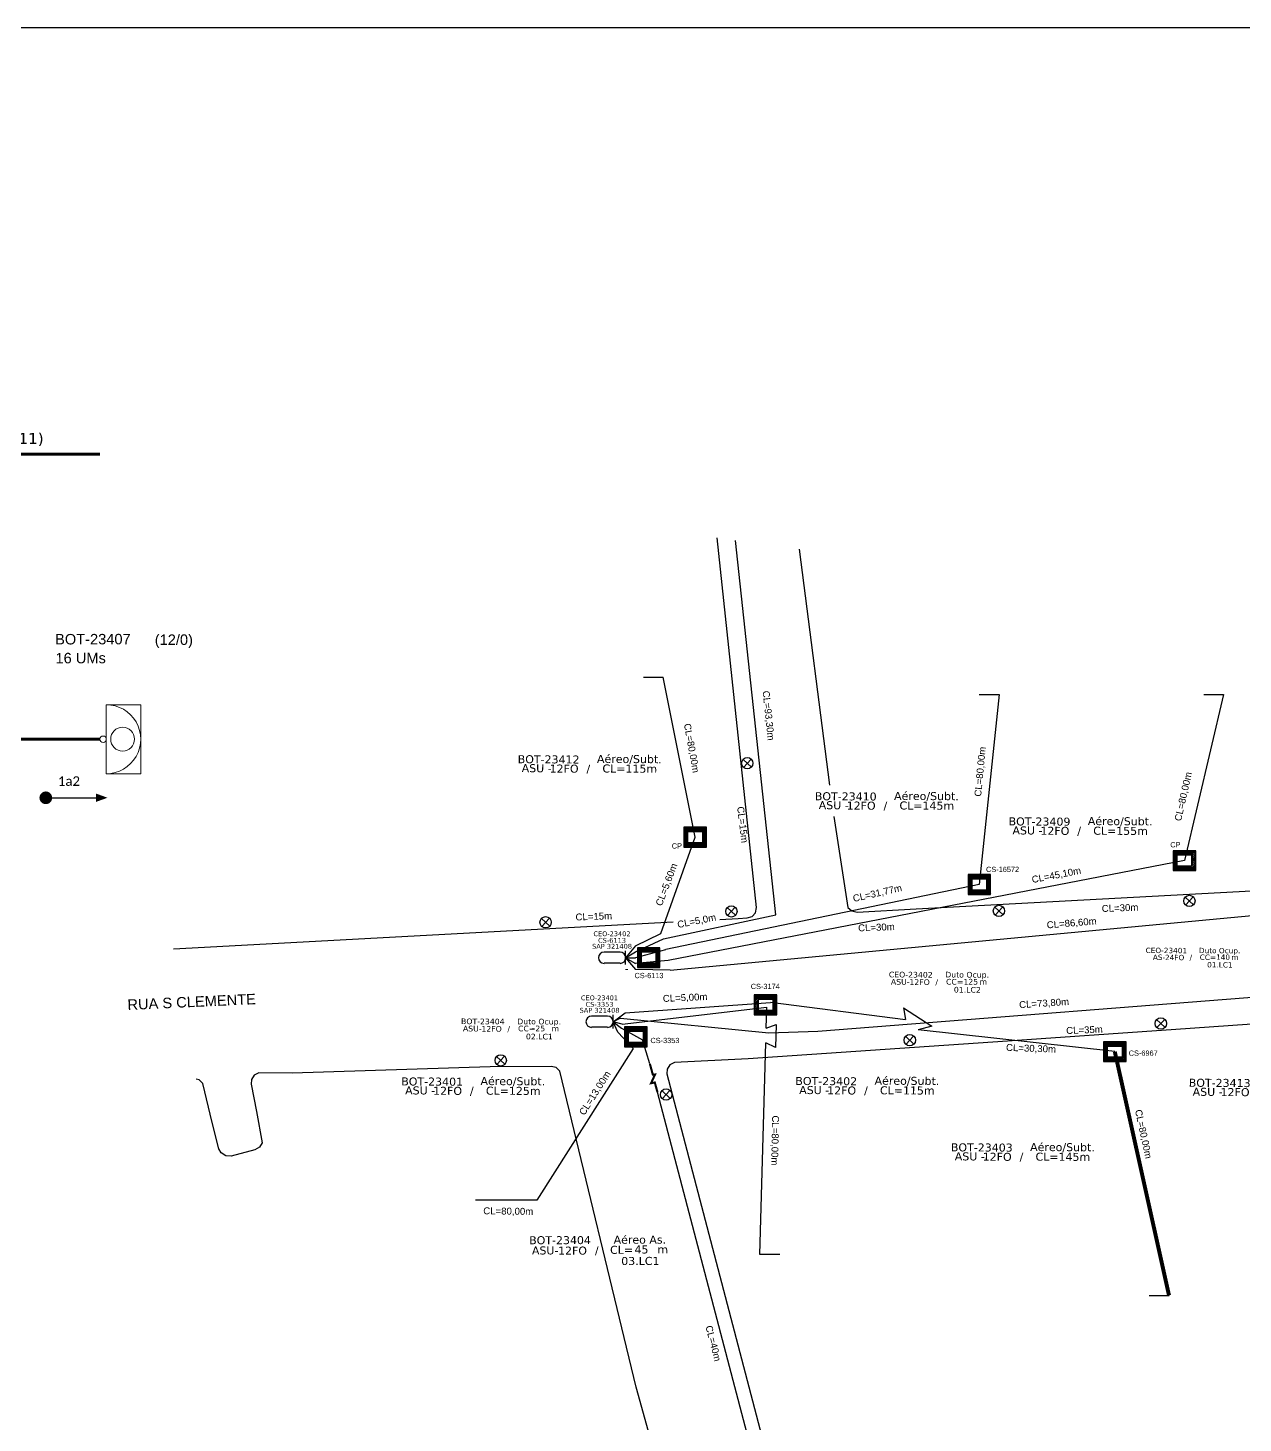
# Model space of a CAD drawing. Extents: x -89 to 749, y 705 to 1299.
# Drawn here: x 417.3 to 609.2, y 1078.8 to 1299 of the extents above; entities that cross this region are included whole.
import ezdxf
from ezdxf.enums import TextEntityAlignment as Align

# ---------------------------------------------------------------- set-up
doc = ezdxf.new("R2010")
doc.units = 0
for name, color, linetype in [('0 @ 1', 7, 'Continuous'), ('10.1-Caixas Subterrâneas', 5, 'Continuous'), ('20.4-CEOS', 1, 'Continuous'), ('20.5-CEO', 1, 'Continuous'), ('30.4-Selo', 7, 'Continuous'), ('CAP a instalar', 1, 'Continuous'), ('label_cabos', 7, 'Continuous'), ('Legenda', 1, 'Continuous'), ('locais', 7, 'Continuous'), ('QUADRA', 7, 'Continuous'), ('SEGMENTO', 10, 'Continuous'), ('SETA', 7, 'Continuous'), ('Subida Lateral', 5, 'Continuous')]:
    doc.layers.add(name, color=color, linetype=linetype)
for name, color, linetype, lineweight in [("20.0-LEGENDA DOS CDO'S", 1, 'Continuous', 0), ('20.1-CDO_INTERIOR', 1, 'Continuous', 0), ('40.1-ETIQUETAS', 1, 'Continuous', 20), ('Segmento Logradouro Texto', 7, 'Continuous', 0)]:
    doc.layers.add(name, color=color, linetype=linetype, lineweight=lineweight)
doc.layers.add('EXTRA', color=50, linetype='Continuous', plot=False)
doc.styles.add('ARIAL', font='arial.ttf')
doc.styles.add('DIGICADE', font='arial.ttf')
doc.styles.add('FTTH', font='arial.ttf')
doc.styles.add('siredit', font='verdana.ttf')
doc.styles.get("Standard").update_dxf_attribs({"font": 'arial.ttf'})
doc.linetypes.add('FENCELINE1', pattern='A,0.25,-0.1,[133,ltypeshp.shx,S=0.1,R=0,X=-0.1,Y=0],-0.1,1', length=1.45)

# ---------------------------------------------------------------- blocks, each defined once
blk = doc.blocks.new('CDOE-TEXTO PADRÃO')
at = {"layer": "20.0-LEGENDA DOS CDO'S", "color": 0, "style": 'ARIAL'}
for tag, p in [('CDO_N', (0.49, 7.39)), ('CORDOALHA', (0.5, 4.33)), ('SAP', (0.51, 1.67)), ('SPLITER_1', (0.59, -0.91)), ('SPLITER_2', (0.6, -3.55)), ('(XX-XX_F)S', (0.54, -8.29)), ('(XX-XX_L)S', (0.55, -10.83)), ('UMS', (0.55, -13.15))]:
    blk.add_attdef(tag, p, '', height=1.7, rotation=0.118, dxfattribs=at)
blk.add_attdef('FIBRAS_UTILIZADAS', text='', height=1.7, rotation=0.118, dxfattribs=at).set_placement((19.77, 7.43), align=Align.CENTER)
blk = doc.blocks.new('ETIQUETA_RS5F')
at = {"layer": '40.1-ETIQUETAS', "color": 0, "style": 'siredit'}
blk.add_text('/', height=1.5, dxfattribs=at).set_placement((1.58, -1.95), align=Align.MIDDLE_RIGHT)
for tag, p in [('ETIQUETA_R_PRIMARIA', (1.21, 4.1)), ('ETIQUETA_R_SECUNDARIA', (1.21, 2.1)), ('F_ATIVAS/F_MORTAS', (1.14, -4.24))]:
    blk.add_attdef(tag, text='', height=1.5, dxfattribs=at).set_placement(p, align=Align.MIDDLE_CENTER)
for tag, p in [('TIPO_CABO', (-6.58, -2.12)), ('CAP_CABO', (0.4, -2.09))]:
    blk.add_attdef(tag, text='', height=1.5, dxfattribs=at).set_placement(p, align=Align.MIDDLE_RIGHT)
blk.add_attdef('METROS', text='', height=1.5, dxfattribs=at).set_placement((2.14, -1.95), align=Align.MIDDLE_LEFT)
for tag, p in [('FUSÃO_1', (0.85, -8.39)), ('FUSÃO_2', (0.85, -10.6)), ('FUSÃO_3', (0.85, -12.93)), ('FUSÃO_4', (0.85, -15.14)), ('FUSÃO_5', (0.85, -17.16))]:
    blk.add_attdef(tag, text='', height=1.5, dxfattribs=at).set_placement(p, align=Align.CENTER)
blk = doc.blocks.new('*X65')
at = {"color": 0, "linetype": 'Continuous'}
for p, q in [((-1.25, 0.34099), (-0.49099, 1.1)), ((-1.25, 0.517767), (-0.667767, 1.1)), ((-1.25, 0.694544), (-0.844544, 1.1)), ((-1.25, 0.87132), (-1.02132, 1.1)), ((-1.25, 1.048097), (-1.198097, 1.1)), ((-1.25, 0.164214), (-0.8035, 0.610714)), ((-1.25, -0.012563), (-0.8035, 0.433937)), ((-1.25, -0.18934), (-0.8035, 0.25716)), ((-1.25, -0.366117), (-0.8035, 0.080383)), ((-0.789214, 0.625), (-0.314214, 1.1)), ((-0.612437, 0.625), (-0.137437, 1.1)), ((-0.43566, 0.625), (0.03934, 1.1)), ((-0.258883, 0.625), (0.216117, 1.1)), ((-0.082107, 0.625), (0.392893, 1.1)), ((0.09467, 0.625), (0.56967, 1.1)), ((0.271447, 0.625), (0.746447, 1.1)), ((0.448223, 0.625), (0.923223, 1.1)), ((0.625, 0.625), (1.1, 1.1)), ((0.801777, 0.625), (1.25, 1.073223)), ((0.8035, 0.449947), (1.25, 0.896447)), ((0.8035, 0.27317), (1.25, 0.71967)), ((0.8035, 0.096393), (1.25, 0.542893)), ((0.8035, -0.080383), (1.25, 0.366117)), ((0.8035, -0.25716), (1.25, 0.18934)), ((0.8035, -0.433937), (1.25, 0.012563)), ((-1.25, -0.542893), (-0.8035, -0.096393)), ((-1.25, -0.71967), (-0.8035, -0.27317)), ((-1.25, -0.896447), (-0.8035, -0.449947)), ((-1.25, -1.073223), (-0.801777, -0.625)), ((-1.1, -1.1), (-0.625, -0.625)), ((-0.923223, -1.1), (-0.448223, -0.625)), ((-0.746447, -1.1), (-0.271447, -0.625)), ((-0.56967, -1.1), (-0.09467, -0.625)), ((-0.392893, -1.1), (0.082107, -0.625)), ((-0.216117, -1.1), (0.258883, -0.625)), ((-0.03934, -1.1), (0.43566, -0.625)), ((0.137437, -1.1), (0.612437, -0.625)), ((0.314214, -1.1), (0.789214, -0.625)), ((0.49099, -1.1), (1.25, -0.34099)), ((0.667767, -1.1), (1.25, -0.517767)), ((0.8035, -0.610714), (1.25, -0.164214)), ((0.844544, -1.1), (1.25, -0.694544)), ((1.02132, -1.1), (1.25, -0.87132)), ((1.198097, -1.1), (1.25, -1.048097))]:
    blk.add_line(p, q, dxfattribs=at)
blk = doc.blocks.new('MANHOLE_MQ')
at = {"color": 0, "linetype": 'Continuous'}
for p, q in [((0.00000623, 0.00000569), (-0.00000627, 0.00000569)), ((-0.00000627, 0.00000569), (-0.00000627, -0.00000531)), ((-0.00000404, 0.00000331), (0.00000399, 0.00000331)), ((-0.00000404, -0.00000294), (-0.00000404, 0.00000331)), ((0.00000399, 0.00000331), (0.00000399, -0.00000294)), ((0.00000623, -0.00000531), (0.00000623, 0.00000569)), ((-0.00000627, -0.00000531), (0.00000623, -0.00000531)), ((0.00000399, -0.00000294), (-0.00000404, -0.00000294)), ((0.00000399, -0.00000294), (0.00000399, -0.00000294))]:
    blk.add_line(p, q, dxfattribs=at)
at = {"color": 0, "linetype": 'Continuous', "xscale": 5e-06, "yscale": 5e-06, "zscale": 1e-05}
blk.add_blockref('*X65', (-0.00000002, 0.00000019), dxfattribs=at)
blk = doc.blocks.new('Inst CB DT OCUP CFOA-SM-ASU-120-S-12')
at = {"layer": 'label_cabos', "color": 0, "style": 'siredit'}
for tag, flags, p in [('ID_ATIVIDADE', 3, (1.31, 2.67)), ('FATOR', 1, (11.56, 2.55))]:
    blk.add_attdef(tag, text='', height=1, rotation=359.69, dxfattribs=dict(at, flags=flags)).set_placement(p, align=Align.MIDDLE_CENTER)
for tag, p in [('TIPO_CABO', (1.26, 0)), ('DESTINO_CABO', (3.13, 1.26)), ('CABO', (4.69, -0.05)), ('/', (7.71, -0.05)), ('LANCE', (10.91, 0)), ('TIPO_CABO', (13.11, 1.24)), ('UND', (15.96, 0)), ('FID', (13.15, -1.41))]:
    blk.add_attdef(tag, text='', height=1, rotation=359.69, dxfattribs=at).set_placement(p, align=Align.MIDDLE_CENTER)
blk.add_attdef('QTDE', (12.43, -0.47), '', height=1, rotation=359.69, dxfattribs=at)
blk = doc.blocks.new('Inst CB AS CFOA-SM-ASU-120-S-12')
at = {"layer": 'label_cabos', "color": 0, "style": 'siredit'}
for tag, flags, p in [('ID_ATIVIDADE', 3, (1.31, 2.67)), ('FATOR', 1, (11.56, 2.55))]:
    blk.add_attdef(tag, text='', height=1, rotation=359.69, dxfattribs=dict(at, flags=flags)).set_placement(p, align=Align.MIDDLE_CENTER)
for tag, p in [('DESTINO_CABO', (3.13, 1.26)), ('TIPO_CABO', (13.11, 1.24)), ('TIPO_CABO', (1.26, 0)), ('CABO', (4.69, -0.05)), ('/', (7.71, -0.05)), ('LANCE', (10.81, 0)), ('UND', (15.96, 0)), ('FID', (13.15, -1.41))]:
    blk.add_attdef(tag, text='', height=1, rotation=359.69, dxfattribs=at).set_placement(p, align=Align.MIDDLE_CENTER)
blk.add_attdef('QTDE', (12.43, -0.47), '', height=1, rotation=359.69, dxfattribs=at)
blk = doc.blocks.new('LEGENDA DOS CABOS')
at = {"layer": 'EXTRA', "color": 0, "style": 'siredit'}
for tag, p in [('ID', (4.6, 0.97)), ('XX', (9.03, 0.97))]:
    blk.add_attdef(tag, text='', height=0.48, rotation=359.69, dxfattribs=at).set_placement(p, align=Align.MIDDLE_CENTER)
at = {"layer": 'Legenda', "color": 0, "style": 'siredit'}
for tag, p in [('TIPO_CABO', (1.31, 0)), ('CABO', (4.69, -0.05)), ('/', (6.81, -0.05)), ('METROS', (10.03, -0.05))]:
    blk.add_attdef(tag, text='', height=0.8, rotation=359.69, dxfattribs=at).set_placement(p, align=Align.MIDDLE_CENTER)
blk = doc.blocks.new('Inst CB DT OCUP CFOA-SM-AS-80-TS-24')
at = {"layer": 'label_cabos', "color": 0, "style": 'siredit'}
for tag, flags, p in [('ID_ATIVIDADE', 3, (1.31, 2.67)), ('FATOR', 1, (11.56, 2.55))]:
    blk.add_attdef(tag, text='', height=1, rotation=359.69, dxfattribs=dict(at, flags=flags)).set_placement(p, align=Align.MIDDLE_CENTER)
for tag, p in [('TIPO_CABO', (1.76, 0)), ('DESTINO_CABO', (3.13, 1.26)), ('CABO', (4.69, -0.05)), ('/', (7.71, -0.05)), ('LANCE', (10.91, 0)), ('TIPO_CABO', (13.11, 1.24)), ('UND', (15.96, 0)), ('FID', (13.15, -1.41))]:
    blk.add_attdef(tag, text='', height=1, rotation=359.69, dxfattribs=at).set_placement(p, align=Align.MIDDLE_CENTER)
blk.add_attdef('QTDE', (12.43, -0.47), '', height=1, rotation=359.69, dxfattribs=at)

msp = doc.modelspace()

# ---------------------------------------------------------------- linework, layer by layer
for points in [[(-89.32, 705.02), (749.25, 705.02), (749.25, 1299.02), (-89.32, 1299.02), (-89.32, 705.02)], [(526.57, 1158.34), (529.46, 1158.49), (530.88, 1158.57), (531.67, 1158.8), (532.22, 1159.38), (532.39, 1160.2), (526.15, 1218.55)], [(539.1, 1216.77), (543.87, 1179.51)], [(544.58, 1174.58), (546.8, 1160.19), (547.4, 1159.66), (548.28, 1159.49), (557.57, 1160.01), (613.48, 1163), (614.96, 1162.98), (616.45, 1163.12), (617.91, 1163.41), (619.33, 1163.83), (620.69, 1164.38), (621.99, 1165.07), (623.2, 1165.87), (624.32, 1166.8), (625.32, 1167.81), (626.2, 1168.93), (626.96, 1170.12), (627.57, 1171.38), (628.04, 1172.7), (628.36, 1174.05), (628.52, 1175.41), (628.53, 1176.62), (625.39, 1204.94)], [(440.3, 1153.69), (519.23, 1157.94)]]:
    msp.add_lwpolyline(points)
at = {"const_width": 1}
msp.add_lwpolyline([(419.66, 1177.52, 1), (420.66, 1177.52, 1)], format="xyb", close=True, dxfattribs=at)
at = {"layer": '20.1-CDO_INTERIOR', "color": 8, "const_width": 0.625}
msp.add_lwpolyline([(597.5, 1099), (588.94, 1137.46)], dxfattribs=at)
at = {"layer": '20.5-CEO', "color": 7}
for p, q in [((508.3, 1153.19), (510.82, 1153.19)), ((510.82, 1151.4), (508.3, 1151.4)), ((506.33, 1143.09), (508.84, 1143.09)), ((508.84, 1141.3), (506.33, 1141.3))]:
    msp.add_line(p, q, dxfattribs=at)
for points in [[(511.71, 1151.21), (511.71, 1153.37)], [(509.74, 1141.11), (509.74, 1143.27)]]:
    msp.add_lwpolyline(points, dxfattribs=at)
for centre, start, end in [((508.3, 1152.29), 90, 270), ((510.82, 1152.29), 270, 90), ((506.33, 1142.19), 90, 270), ((508.84, 1142.19), 270, 90)]:
    msp.add_arc(centre, 0.895, start, end, dxfattribs=at)
at = {"layer": '40.1-ETIQUETAS', "color": 1}
msp.add_lwpolyline([(429.71, 1192.21), (435.16, 1192.21), (435.16, 1181.31), (429.71, 1181.31)], close=True, dxfattribs=at)
for centre, major_axis, start_param, end_param in [((429.71, 1186.77), (-3.85, 3.85), 2.356194, 5.497787), ((429.21, 1186.77), (-0.356, 0.356), 2.356194490191767, 8.639379797371353), ((432.29, 1186.77), (1.33, 1.33), 3.926991, 10.210176)]:
    msp.add_ellipse(centre, major_axis=major_axis, ratio=1, start_param=start_param, end_param=end_param, dxfattribs=at)
at = {"layer": 'CAP a instalar', "color": 7, "linetype": 'FENCELINE1', "ltscale": 7, "const_width": 0.467}
msp.add_lwpolyline([(328.91, 1231.76), (428.7, 1231.76)], dxfattribs=at)
at = {"layer": 'CAP a instalar', "color": 8, "ltscale": 3}
for points in [[(535.41, 1159.03), (529.07, 1218.15)], [(517.67, 1155.25), (535.41, 1159.03)], [(513.27, 1153.23), (517.67, 1155.25)], [(511.15, 1141.78), (533.99, 1144.48)], [(533.9, 1141.17), (533.99, 1144.48)], [(510.48, 1140.51), (509.74, 1142.19)], [(533.9, 1141.17), (535.48, 1141.74), (535.38, 1138.13), (533.84, 1138.84)], [(510.48, 1140.51), (512.89, 1137.95)], [(532.92, 1105.43), (533.84, 1138.84)], [(512.89, 1137.95), (497.68, 1114.03), (488, 1114.03)], [(536.05, 1105.43), (532.92, 1105.43)]]:
    msp.add_lwpolyline(points, dxfattribs=at)
at = {"layer": 'CAP a instalar', "color": 8, "ltscale": 2}
for points in [[(514.53, 1196.56), (517.65, 1196.56)], [(522.68, 1171.32), (517.65, 1196.56)], [(567.54, 1193.84), (570.66, 1193.84)], [(570.66, 1193.84), (567.55, 1163.84)], [(606.12, 1193.84), (599.93, 1167.61)], [(603, 1193.84), (606.12, 1193.84)], [(517.27, 1156.11), (522.68, 1171.32)], [(599.93, 1167.61), (518.41, 1151.85)], [(567.55, 1163.84), (518.04, 1153.56)], [(513.27, 1154.17), (517.27, 1156.11)], [(513.27, 1154.17), (511.71, 1152.29)], [(511.71, 1152.29), (513.27, 1151.36)], [(518.02, 1153.55), (513.27, 1152.29)], [(518.41, 1151.85), (513.27, 1151.36)], [(511.62, 1143.57), (534.58, 1145.22)], [(555.9, 1142.48), (534.58, 1145.22)], [(555.59, 1144.35), (560.05, 1141.47), (557.92, 1140.89)], [(555.59, 1144.35), (555.9, 1142.55)], [(588.94, 1137.46), (557.92, 1140.89)], [(594.38, 1099), (597.5, 1099)]]:
    msp.add_lwpolyline(points, dxfattribs=at)
at = {"layer": 'CAP a instalar', "color": 1, "linetype": 'FENCELINE1', "ltscale": 7, "const_width": 0.467}
msp.add_lwpolyline([(328.91, 1186.76), (428.7, 1186.76)], dxfattribs=at)
at = {"layer": 'CAP a instalar', "color": 7, "ltscale": 2}
for points in [[(510.88, 1142.72), (534.29, 1140.42), (542.05, 1140.69), (621.36, 1146.92), (632.38, 1181.64)], [(518.75, 1150.3), (624.62, 1160.28), (631.49, 1181.92)], [(511.71, 1152.29), (513.27, 1150.42)], [(518.75, 1150.3), (513.27, 1150.42)]]:
    msp.add_lwpolyline(points, dxfattribs=at)
at = {"layer": 'CAP a instalar', "color": 8, "linetype": 'FENCELINE1', "ltscale": 4}
for points in [[(511.71, 1152.29), (513.27, 1153.23)], [(511.71, 1152.29), (513.27, 1152.29)], [(509.74, 1142.19), (511.62, 1143.57)], [(511.15, 1141.78), (509.74, 1142.19)]]:
    msp.add_lwpolyline(points, dxfattribs=at)
at = {"layer": 'CAP a instalar', "color": 7, "linetype": 'FENCELINE1', "ltscale": 4}
for points in [[(510.88, 1142.72), (509.74, 1142.19)], [(509.74, 1142.19), (511.07, 1141.15)], [(511.07, 1141.15), (514.37, 1139.35)], [(515.54, 1135.52), (514.37, 1139.35)], [(535.34, 1060.33), (516.73, 1131.08)]]:
    msp.add_lwpolyline(points, dxfattribs=at)
at = {"layer": 'locais', "color": 1}
for p, q in [((530.27, 1183.59), (531.57, 1182.37)), ((531.53, 1183.63), (530.31, 1182.33)), ((600.06, 1161.86), (601.37, 1160.64)), ((601.33, 1161.91), (600.11, 1160.6)), ((498.43, 1158.49), (499.74, 1157.26)), ((499.69, 1158.53), (498.47, 1157.22)), ((527.75, 1160.2), (529.06, 1158.98)), ((529.02, 1160.24), (527.8, 1158.93)), ((569.99, 1160.27), (571.29, 1159.05)), ((571.25, 1160.32), (570.03, 1159.01)), ((595.55, 1142.52), (596.86, 1141.3)), ((596.82, 1142.56), (595.59, 1141.25)), ((555.92, 1139.88), (557.23, 1138.66)), ((557.18, 1139.92), (555.96, 1138.61)), ((491.33, 1136.7), (492.64, 1135.48)), ((492.59, 1136.74), (491.37, 1135.44)), ((517.45, 1131.3), (518.76, 1130.08)), ((518.71, 1131.34), (517.49, 1130.03))]:
    msp.add_line(p, q, dxfattribs=at)
for centre in [(530.92, 1182.98), (528.41, 1159.59), (570.64, 1159.66), (600.72, 1161.25), (499.08, 1157.87), (596.21, 1141.91), (556.57, 1139.27), (491.98, 1136.09), (518.1, 1130.69)]:
    msp.add_circle(centre, 0.895, dxfattribs=at)
at = {"layer": 'QUADRA'}
for points in [[(691.37, 1147.15), (629.35, 1143.09), (598.58, 1140.98), (572, 1139.13), (531.03, 1136.32), (519.4, 1135.75), (518.66, 1135.38), (518.24, 1134.72), (518.21, 1133.94), (544.4, 1033.97), (563.49, 967.79)], [(524.55, 1044.45), (513.39, 1084.51), (501.33, 1134.39), (500.74, 1134.94), (499.93, 1135.12), (490.33, 1135.04), (459.03, 1134.04), (453.8, 1134.1), (453.07, 1133.75), (452.62, 1133.09), (452.59, 1132.31), (453.44, 1128.02), (454.3, 1123.06), (453.89, 1122.39), (453.17, 1121.99), (449.4, 1120.99), (448.56, 1121.03), (447.86, 1121.47), (447.5, 1122.15), (446.44, 1126.29), (444.93, 1132.43), (444.36, 1132.99), (443.9, 1133.13)]]:
    msp.add_lwpolyline(points, dxfattribs=at)
at = {"layer": 'SEGMENTO', "color": 151, "lineweight": 0, "ltscale": 2}
msp.add_lwpolyline([(511.71, 1150.42), (512.06, 1150.42)], dxfattribs=at)
at = {"layer": 'SETA'}
msp.add_lwpolyline([(420.16, 1177.52), (428.76, 1177.52)], dxfattribs=at)
msp.add_solid([(428.07, 1178.2), (429.9, 1177.53), (428.07, 1176.87)], dxfattribs=at)
at = {"layer": 'Subida Lateral', "color": 5, "const_width": 0.331}
msp.add_lwpolyline([(516.73, 1131.08), (516.31, 1132.6), (515.72, 1132.48), (516.35, 1133.85), (516, 1133.83), (515.54, 1135.52)], dxfattribs=at)

# ---------------------------------------------------------------- block references
at = {"layer": '10.1-Caixas Subterrâneas', "color": 30, "xscale": 285297.4430240018, "yscale": 285297.4430240018, "zscale": 285297.4430240018}
for p, rotation in [((522.68, 1171.37), 180.0000000000621), ((599.92, 1167.66), 180.0000000000622), ((567.54, 1163.89), 180.0000000000621), ((515.34, 1152.35), 180.0000000000621), ((533.8, 1144.89), 180.0000000000621), ((513.3, 1139.84), 180.0000000000623), ((588.93, 1137.51), 180.0000000000622)]:
    msp.add_blockref('MANHOLE_MQ', p, dxfattribs=dict(at, rotation=rotation))
at = {"layer": '40.1-ETIQUETAS', "color": 7}
ref = msp.add_blockref('ETIQUETA_RS5F', (393.23, 1231.76), dxfattribs=dict(at, xscale=1.16639998499977, yscale=1.16639998499977, zscale=1.16639998499977))
ref.add_attrib('ETIQUETA_R_SECUNDARIA', 'RJ.BOT.CEOS-234.F-1.CDOI-23408 (11/11)', dxfattribs={"layer": '30.4-Selo', "color": 0, "height": 1.7496, "style": 'siredit'}).set_placement((394.61, 1234.22), align=Align.MIDDLE_CENTER)
ref.add_attrib('TIPO_CABO', 'AS', dxfattribs={"color": 0, "height": 1.75, "style": 'siredit'}).set_placement((385.51, 1229.29), align=Align.MIDDLE_RIGHT)
ref.add_attrib('CAP_CABO', '12FO', dxfattribs={"color": 0, "height": 1.75, "style": 'siredit'}).set_placement((393.66, 1229.32), align=Align.MIDDLE_RIGHT)
ref.add_attrib('METROS', '110m', dxfattribs={"color": 0, "height": 1.75, "style": 'siredit'}).set_placement((395.69, 1229.48), align=Align.MIDDLE_LEFT)
at = {"layer": '40.1-ETIQUETAS', "color": 1}
ref = msp.add_blockref('CDOE-TEXTO PADRÃO', (428.72, 1190.65), dxfattribs=dict(at, xscale=0.9720000028610228, yscale=0.9720000028610228, zscale=0.9720000028610228))
ref.add_attrib('CDO_N', 'BOT-23407', (421.63, 1201.72), dxfattribs={"layer": "20.0-LEGENDA DOS CDO'S", "color": 0, "height": 1.652, "rotation": 0.118, "style": 'ARIAL'})
ref.add_attrib('CORDOALHA', '16 UMs', (421.69, 1198.74), dxfattribs={"layer": "20.0-LEGENDA DOS CDO'S", "color": 0, "height": 1.652, "rotation": 0.118, "style": 'ARIAL'})
ref.add_attrib('FIBRAS_UTILIZADAS', '          (12/0)', dxfattribs={"layer": "20.0-LEGENDA DOS CDO'S", "color": 0, "height": 1.6523, "rotation": 0.118, "style": 'ARIAL'}).set_placement((437.17, 1201.64), align=Align.CENTER)
at = {"layer": 'label_cabos', "color": 0, "lineweight": 0}
ref = msp.add_blockref('LEGENDA DOS CABOS', (494.19, 1181.53), dxfattribs=dict(at, xscale=1.265484209609504, yscale=1.265484209609504, zscale=1.265484209609504))
ref.add_attrib('ID', 'BOT-23412', dxfattribs={"color": 0, "height": 1.265, "rotation": 359.69, "style": 'siredit'}).set_placement((499.55, 1183.59), align=Align.MIDDLE_CENTER)
ref.add_attrib('CABO', '12FO', dxfattribs={"color": 0, "height": 1.265, "rotation": 359.69, "style": 'siredit'}).set_placement((501.99, 1182.13), align=Align.MIDDLE_CENTER)
ref.add_attrib('METROS', 'CL=115m', dxfattribs={"color": 0, "height": 1.265, "rotation": 359.69, "style": 'siredit'}).set_placement((512.36, 1182.13), align=Align.MIDDLE_CENTER)
ref.add_attrib('XX', 'Aéreo/Subt.', dxfattribs={"color": 0, "height": 1.2655, "rotation": 359.69, "style": 'siredit'}).set_placement((512.29, 1183.64), align=Align.MIDDLE_CENTER)
ref.add_attrib('/', '/', dxfattribs={"color": 0, "height": 1.27, "rotation": 359.69, "style": 'siredit'}).set_placement((505.82, 1182.13), align=Align.MIDDLE_CENTER)
ref.add_attrib('TIPO_CABO', 'ASU -', dxfattribs={"color": 0, "height": 1.265, "rotation": 359.69, "style": 'siredit'}).set_placement((497.66, 1182.19), align=Align.MIDDLE_CENTER)
ref = msp.add_blockref('LEGENDA DOS CABOS', (541.09, 1175.69), dxfattribs=dict(at, xscale=1.265484209609504, yscale=1.265484209609504, zscale=1.265484209609504))
ref.add_attrib('ID', 'BOT-23410', dxfattribs={"color": 0, "height": 1.265, "rotation": 359.69, "style": 'siredit'}).set_placement((546.46, 1177.75), align=Align.MIDDLE_CENTER)
ref.add_attrib('CABO', '12FO', dxfattribs={"color": 0, "height": 1.265, "rotation": 359.69, "style": 'siredit'}).set_placement((548.89, 1176.29), align=Align.MIDDLE_CENTER)
ref.add_attrib('METROS', 'CL=145m', dxfattribs={"color": 0, "height": 1.265, "rotation": 359.69, "style": 'siredit'}).set_placement((559.26, 1176.29), align=Align.MIDDLE_CENTER)
ref.add_attrib('XX', 'Aéreo/Subt.', dxfattribs={"color": 0, "height": 1.2655, "rotation": 359.69, "style": 'siredit'}).set_placement((559.2, 1177.8), align=Align.MIDDLE_CENTER)
ref.add_attrib('/', '/', dxfattribs={"color": 0, "height": 1.27, "rotation": 359.69, "style": 'siredit'}).set_placement((552.72, 1176.29), align=Align.MIDDLE_CENTER)
ref.add_attrib('TIPO_CABO', 'ASU -', dxfattribs={"color": 0, "height": 1.265, "rotation": 359.69, "style": 'siredit'}).set_placement((544.56, 1176.35), align=Align.MIDDLE_CENTER)
ref = msp.add_blockref('LEGENDA DOS CABOS', (571.68, 1171.71), dxfattribs=dict(at, xscale=1.265484209609504, yscale=1.265484209609504, zscale=1.265484209609504))
ref.add_attrib('ID', 'BOT-23409', dxfattribs={"color": 0, "height": 1.265, "rotation": 359.69, "style": 'siredit'}).set_placement((577.05, 1173.78), align=Align.MIDDLE_CENTER)
ref.add_attrib('CABO', '12FO', dxfattribs={"color": 0, "height": 1.265, "rotation": 359.69, "style": 'siredit'}).set_placement((579.48, 1172.31), align=Align.MIDDLE_CENTER)
ref.add_attrib('METROS', 'CL=155m', dxfattribs={"color": 0, "height": 1.265, "rotation": 359.69, "style": 'siredit'}).set_placement((589.85, 1172.31), align=Align.MIDDLE_CENTER)
ref.add_attrib('XX', 'Aéreo/Subt.', dxfattribs={"color": 0, "height": 1.2655, "rotation": 359.69, "style": 'siredit'}).set_placement((589.79, 1173.83), align=Align.MIDDLE_CENTER)
ref.add_attrib('/', '/', dxfattribs={"color": 0, "height": 1.27, "rotation": 359.69, "style": 'siredit'}).set_placement((583.31, 1172.31), align=Align.MIDDLE_CENTER)
ref.add_attrib('TIPO_CABO', 'ASU -', dxfattribs={"color": 0, "height": 1.265, "rotation": 359.69, "style": 'siredit'}).set_placement((575.15, 1172.37), align=Align.MIDDLE_CENTER)
at = {"layer": 'label_cabos', "lineweight": 0}
ref = msp.add_blockref('Inst CB DT OCUP CFOA-SM-AS-80-TS-24', (594.43, 1152.36), dxfattribs=dict(at, xscale=0.8436999268184222, yscale=0.8436999268184222, zscale=0.8436999268184222))
ref.add_attrib('DESTINO_CABO', 'CEO-23401', dxfattribs={"color": 0, "height": 0.844, "rotation": 359.69, "style": 'siredit'}).set_placement((597.08, 1153.43), align=Align.MIDDLE_CENTER)
ref.add_attrib('CABO', '24FO', dxfattribs={"color": 0, "height": 0.844, "rotation": 359.69, "style": 'siredit'}).set_placement((598.39, 1152.32), align=Align.MIDDLE_CENTER)
ref.add_attrib('TIPO_CABO', 'Duto Ocup.', dxfattribs={"color": 0, "height": 0.844, "rotation": 359.69, "style": 'siredit'}).set_placement((605.49, 1153.41), align=Align.MIDDLE_CENTER)
ref.add_attrib('/', '/', dxfattribs={"color": 0, "height": 0.844, "rotation": 359.69, "style": 'siredit'}).set_placement((600.94, 1152.32), align=Align.MIDDLE_CENTER)
ref.add_attrib('TIPO_CABO', 'AS-', dxfattribs={"color": 0, "height": 0.844, "rotation": 359.69, "style": 'siredit'}).set_placement((595.92, 1152.36), align=Align.MIDDLE_CENTER)
ref.add_attrib('FID', '01.LC1', dxfattribs={"color": 0, "height": 0.844, "rotation": 359.69, "style": 'siredit'}).set_placement((605.53, 1151.17), align=Align.MIDDLE_CENTER)
ref.add_attrib('LANCE', 'CC=', dxfattribs={"color": 0, "height": 0.844, "rotation": 359.69, "style": 'siredit'}).set_placement((603.64, 1152.36), align=Align.MIDDLE_CENTER)
ref.add_attrib('QTDE', '140', (604.92, 1151.96), dxfattribs={"color": 0, "height": 0.844, "rotation": 359.69, "style": 'siredit'})
ref.add_attrib('UND', 'm', dxfattribs={"color": 0, "height": 0.844, "rotation": 359.69, "style": 'siredit'}).set_placement((607.9, 1152.36), align=Align.MIDDLE_CENTER)
ref = msp.add_blockref('Inst CB DT OCUP CFOA-SM-ASU-120-S-12', (553.94, 1148.49), dxfattribs=dict(at, xscale=0.891751760946593, yscale=0.891751760946593, zscale=0.891751760946593))
ref.add_attrib('DESTINO_CABO', 'CEO-23402', dxfattribs={"color": 0, "height": 0.892, "rotation": 359.69, "style": 'siredit'}).set_placement((556.73, 1149.61), align=Align.MIDDLE_CENTER)
ref.add_attrib('CABO', '12FO', dxfattribs={"color": 0, "height": 0.892, "rotation": 359.69, "style": 'siredit'}).set_placement((558.12, 1148.44), align=Align.MIDDLE_CENTER)
ref.add_attrib('TIPO_CABO', 'Duto Ocup.', dxfattribs={"color": 0, "height": 0.892, "rotation": 359.69, "style": 'siredit'}).set_placement((565.63, 1149.6), align=Align.MIDDLE_CENTER)
ref.add_attrib('/', '/', dxfattribs={"color": 0, "height": 0.892, "rotation": 359.69, "style": 'siredit'}).set_placement((560.82, 1148.44), align=Align.MIDDLE_CENTER)
ref.add_attrib('TIPO_CABO', 'ASU-', dxfattribs={"color": 0, "height": 0.892, "rotation": 359.69, "style": 'siredit'}).set_placement((555.06, 1148.48), align=Align.MIDDLE_CENTER)
ref.add_attrib('FID', '01.LC2', dxfattribs={"color": 0, "height": 0.892, "rotation": 359.69, "style": 'siredit'}).set_placement((565.66, 1147.23), align=Align.MIDDLE_CENTER)
ref.add_attrib('LANCE', 'CC=', dxfattribs={"color": 0, "height": 0.892, "rotation": 359.69, "style": 'siredit'}).set_placement((563.66, 1148.49), align=Align.MIDDLE_CENTER)
ref.add_attrib('QTDE', '125', (565.02, 1148.06), dxfattribs={"color": 0, "height": 0.892, "rotation": 359.69, "style": 'siredit'})
ref.add_attrib('UND', 'm', dxfattribs={"color": 0, "height": 0.892, "rotation": 359.69, "style": 'siredit'}).set_placement((568.17, 1148.49), align=Align.MIDDLE_CENTER)
ref = msp.add_blockref('Inst CB DT OCUP CFOA-SM-ASU-120-S-12', (486.37, 1141.1), dxfattribs=dict(at, xscale=0.891751760946593, yscale=0.891751760946593, zscale=0.891751760946593))
ref.add_attrib('DESTINO_CABO', 'BOT-23404', dxfattribs={"color": 0, "height": 0.892, "rotation": 359.69, "style": 'siredit'}).set_placement((489.16, 1142.23), align=Align.MIDDLE_CENTER)
ref.add_attrib('CABO', '12FO', dxfattribs={"color": 0, "height": 0.892, "rotation": 359.69, "style": 'siredit'}).set_placement((490.54, 1141.06), align=Align.MIDDLE_CENTER)
ref.add_attrib('TIPO_CABO', 'Duto Ocup.', dxfattribs={"color": 0, "height": 0.892, "rotation": 359.69, "style": 'siredit'}).set_placement((498.05, 1142.21), align=Align.MIDDLE_CENTER)
ref.add_attrib('/', '/', dxfattribs={"color": 0, "height": 0.892, "rotation": 359.69, "style": 'siredit'}).set_placement((493.24, 1141.06), align=Align.MIDDLE_CENTER)
ref.add_attrib('TIPO_CABO', 'ASU-', dxfattribs={"color": 0, "height": 0.892, "rotation": 359.69, "style": 'siredit'}).set_placement((487.49, 1141.1), align=Align.MIDDLE_CENTER)
ref.add_attrib('FID', '02.LC1', dxfattribs={"color": 0, "height": 0.892, "rotation": 359.69, "style": 'siredit'}).set_placement((498.09, 1139.84), align=Align.MIDDLE_CENTER)
ref.add_attrib('LANCE', 'CC=', dxfattribs={"color": 0, "height": 0.892, "rotation": 359.69, "style": 'siredit'}).set_placement((496.09, 1141.11), align=Align.MIDDLE_CENTER)
ref.add_attrib('QTDE', '25', (497.45, 1140.68), dxfattribs={"color": 0, "height": 0.892, "rotation": 359.69, "style": 'siredit'})
ref.add_attrib('UND', 'm', dxfattribs={"color": 0, "height": 0.892, "rotation": 359.69, "style": 'siredit'}).set_placement((500.6, 1141.11), align=Align.MIDDLE_CENTER)
at = {"layer": 'label_cabos', "color": 0, "lineweight": 0}
ref = msp.add_blockref('LEGENDA DOS CABOS', (475.79, 1130.68), dxfattribs=dict(at, xscale=1.265484209609504, yscale=1.265484209609504, zscale=1.265484209609504))
ref.add_attrib('ID', 'BOT-23401', dxfattribs={"color": 0, "height": 1.265, "rotation": 359.69, "style": 'siredit'}).set_placement((481.16, 1132.74), align=Align.MIDDLE_CENTER)
ref.add_attrib('CABO', '12FO', dxfattribs={"color": 0, "height": 1.265, "rotation": 359.69, "style": 'siredit'}).set_placement((483.59, 1131.28), align=Align.MIDDLE_CENTER)
ref.add_attrib('METROS', 'CL=125m', dxfattribs={"color": 0, "height": 1.265, "rotation": 359.69, "style": 'siredit'}).set_placement((493.96, 1131.28), align=Align.MIDDLE_CENTER)
ref.add_attrib('XX', 'Aéreo/Subt.', dxfattribs={"color": 0, "height": 1.2655, "rotation": 359.69, "style": 'siredit'}).set_placement((493.9, 1132.8), align=Align.MIDDLE_CENTER)
ref.add_attrib('/', '/', dxfattribs={"color": 0, "height": 1.27, "rotation": 359.69, "style": 'siredit'}).set_placement((487.42, 1131.28), align=Align.MIDDLE_CENTER)
ref.add_attrib('TIPO_CABO', 'ASU -', dxfattribs={"color": 0, "height": 1.265, "rotation": 359.69, "style": 'siredit'}).set_placement((479.26, 1131.34), align=Align.MIDDLE_CENTER)
ref = msp.add_blockref('LEGENDA DOS CABOS', (538.01, 1130.74), dxfattribs=dict(at, xscale=1.265484209609504, yscale=1.265484209609504, zscale=1.265484209609504))
ref.add_attrib('ID', 'BOT-23402', dxfattribs={"color": 0, "height": 1.265, "rotation": 359.69, "style": 'siredit'}).set_placement((543.38, 1132.81), align=Align.MIDDLE_CENTER)
ref.add_attrib('CABO', '12FO', dxfattribs={"color": 0, "height": 1.265, "rotation": 359.69, "style": 'siredit'}).set_placement((545.81, 1131.34), align=Align.MIDDLE_CENTER)
ref.add_attrib('METROS', 'CL=115m', dxfattribs={"color": 0, "height": 1.265, "rotation": 359.69, "style": 'siredit'}).set_placement((556.18, 1131.34), align=Align.MIDDLE_CENTER)
ref.add_attrib('XX', 'Aéreo/Subt.', dxfattribs={"color": 0, "height": 1.2655, "rotation": 359.69, "style": 'siredit'}).set_placement((556.12, 1132.86), align=Align.MIDDLE_CENTER)
ref.add_attrib('/', '/', dxfattribs={"color": 0, "height": 1.27, "rotation": 359.69, "style": 'siredit'}).set_placement((549.65, 1131.34), align=Align.MIDDLE_CENTER)
ref.add_attrib('TIPO_CABO', 'ASU -', dxfattribs={"color": 0, "height": 1.265, "rotation": 359.69, "style": 'siredit'}).set_placement((541.48, 1131.4), align=Align.MIDDLE_CENTER)
ref = msp.add_blockref('LEGENDA DOS CABOS', (600.13, 1130.46), dxfattribs=dict(at, xscale=1.265484209609504, yscale=1.265484209609504, zscale=1.265484209609504))
ref.add_attrib('ID', 'BOT-23413', dxfattribs={"color": 0, "height": 1.265, "rotation": 359.69, "style": 'siredit'}).set_placement((605.5, 1132.53), align=Align.MIDDLE_CENTER)
ref.add_attrib('CABO', '12FO', dxfattribs={"color": 0, "height": 1.265, "rotation": 359.69, "style": 'siredit'}).set_placement((607.93, 1131.07), align=Align.MIDDLE_CENTER)
ref.add_attrib('METROS', 'CL=165m', dxfattribs={"color": 0, "height": 1.265, "rotation": 359.69, "style": 'siredit'}).set_placement((618.3, 1131.07), align=Align.MIDDLE_CENTER)
ref.add_attrib('XX', 'Aéreo/Subt.', dxfattribs={"color": 0, "height": 1.2655, "rotation": 359.69, "style": 'siredit'}).set_placement((618.24, 1132.58), align=Align.MIDDLE_CENTER)
ref.add_attrib('/', '/', dxfattribs={"color": 0, "height": 1.27, "rotation": 359.69, "style": 'siredit'}).set_placement((611.76, 1131.07), align=Align.MIDDLE_CENTER)
ref.add_attrib('TIPO_CABO', 'ASU -', dxfattribs={"color": 0, "height": 1.265, "rotation": 359.69, "style": 'siredit'}).set_placement((603.6, 1131.12), align=Align.MIDDLE_CENTER)
ref = msp.add_blockref('LEGENDA DOS CABOS', (562.57, 1120.27), dxfattribs=dict(at, xscale=1.265484209609504, yscale=1.265484209609504, zscale=1.265484209609504))
ref.add_attrib('ID', 'BOT-23403', dxfattribs={"color": 0, "height": 1.265, "rotation": 359.69, "style": 'siredit'}).set_placement((567.94, 1122.34), align=Align.MIDDLE_CENTER)
ref.add_attrib('CABO', '12FO', dxfattribs={"color": 0, "height": 1.265, "rotation": 359.69, "style": 'siredit'}).set_placement((570.37, 1120.87), align=Align.MIDDLE_CENTER)
ref.add_attrib('METROS', 'CL=145m', dxfattribs={"color": 0, "height": 1.265, "rotation": 359.69, "style": 'siredit'}).set_placement((580.74, 1120.87), align=Align.MIDDLE_CENTER)
ref.add_attrib('XX', 'Aéreo/Subt.', dxfattribs={"color": 0, "height": 1.2655, "rotation": 359.69, "style": 'siredit'}).set_placement((580.68, 1122.39), align=Align.MIDDLE_CENTER)
ref.add_attrib('/', '/', dxfattribs={"color": 0, "height": 1.27, "rotation": 359.69, "style": 'siredit'}).set_placement((574.2, 1120.87), align=Align.MIDDLE_CENTER)
ref.add_attrib('TIPO_CABO', 'ASU -', dxfattribs={"color": 0, "height": 1.265, "rotation": 359.69, "style": 'siredit'}).set_placement((566.04, 1120.93), align=Align.MIDDLE_CENTER)
at = {"layer": 'label_cabos'}
ref = msp.add_blockref('Inst CB AS CFOA-SM-ASU-120-S-12', (497.4, 1106.08), dxfattribs=dict(at, xscale=1.263217988759143, yscale=1.263217988759144, zscale=1.263217988759144, rotation=0.4634636605451))
ref.add_attrib('DESTINO_CABO', 'BOT-23404', dxfattribs={"color": 0, "height": 1.263, "rotation": 0.1535, "style": 'siredit'}).set_placement((501.35, 1107.71), align=Align.MIDDLE_CENTER)
ref.add_attrib('TIPO_CABO', 'Aéreo As.', dxfattribs={"color": 0, "height": 1.263, "rotation": 0.1535, "style": 'siredit'}).set_placement((513.95, 1107.79), align=Align.MIDDLE_CENTER)
ref.add_attrib('CABO', '12FO', dxfattribs={"color": 0, "height": 1.263, "rotation": 0.1535, "style": 'siredit'}).set_placement((503.32, 1106.06), align=Align.MIDDLE_CENTER)
ref.add_attrib('/', '/', dxfattribs={"color": 0, "height": 1.26, "rotation": 0.1535, "style": 'siredit'}).set_placement((507.15, 1106.1), align=Align.MIDDLE_CENTER)
ref.add_attrib('TIPO_CABO', 'ASU-', dxfattribs={"color": 0, "height": 1.263, "rotation": 0.1535, "style": 'siredit'}).set_placement((499, 1106.09), align=Align.MIDDLE_CENTER)
ref.add_attrib('FID', '03.LC1', dxfattribs={"color": 0, "height": 1.263, "rotation": 0.1535, "style": 'siredit'}).set_placement((514.03, 1104.43), align=Align.MIDDLE_CENTER)
ref.add_attrib('LANCE', 'CL=', dxfattribs={"color": 0, "height": 1.263, "rotation": 0.1535, "style": 'siredit'}).set_placement((511.06, 1106.19), align=Align.MIDDLE_CENTER)
ref.add_attrib('QTDE', '45', (513.11, 1105.61), dxfattribs={"color": 0, "height": 1.263, "rotation": 0.1535, "style": 'siredit'})
ref.add_attrib('UND', 'm', dxfattribs={"color": 0, "height": 1.26, "rotation": 0.1535, "style": 'siredit'}).set_placement((517.57, 1106.25), align=Align.MIDDLE_CENTER)

# ---------------------------------------------------------------- texts
at = {"insert": (423.81, 1180.15), "char_height": 1.5, "width": 25.3588, "attachment_point": 5}
msp.add_mtext('\\C7;\\fCalibri|b0|i0|c0|p34;1a2', dxfattribs=at)
at = {"layer": '0 @ 1', "color": 3, "linetype": 'Continuous', "char_height": 1.0871, "attachment_point": 1, "style": 'FTTH'}
for s, insert, rotation in [('\\pxt3;CL=93,30m', (534.41, 1194.48), 276.0756), ('\\pxt3;CL=80,00m', (521.97, 1189.35), 280.3648), ('\\pxt3;CL=80,00m', (566.75, 1177.77), 84.601), ('\\pxt3;CL=80,00m', (598.34, 1174), 77.3414), ('\\pxt3;CL=5,60m', (516.39, 1160.73), 69.1954), ('\\pxt3;CL=45,10m', (575.73, 1165.13), 10.9169), ('\\pxt3;CL=31,77m', (547.48, 1162.14), 12.8261), ('\\pxt3;CL=5,0m', (519.77, 1158.03), 11.3337), ('\\pxt3;CL=86,60m', (578.15, 1157.99), 4.6984), ('\\pxt3;CL=5,00m', (517.55, 1146.39), 2.53), ('\\pxt3;CL=73,80m', (573.8, 1145.4), 3.7458), ('\\pxt3;CL=30,30m', (571.79, 1138.68), 357.9013), ('\\pxt3;CL=13,00m', (504.27, 1127.89), 57.7073), ('\\pxt3;CL=80,00m', (593.18, 1128.43), 282.2597), ('\\pxt3;CL=80,00m', (535.93, 1127.38), 268.8714), ('\\pxt3;CL=80,00m', (489.24, 1112.89), 359.2458)]:
    msp.add_mtext_dynamic_manual_height_columns(s, width=10.4678, gutter_width=0.00005, heights=[1.55], dxfattribs=dict(at, insert=insert, rotation=rotation))
at = {"layer": '0 @ 1', "color": 0, "linetype": 'Continuous', "char_height": 1.0871, "attachment_point": 1, "style": 'FTTH'}
for s, insert, rotation in [('\\pxt3;CL=15m', (530.38, 1176.22), 276.989), ('\\pxt3;CL=30m', (586.86, 1160.59), 2.1326), ('\\pxt3;CL=15m', (503.77, 1159.24), 2.1326), ('\\pxt3;CL=30m', (548.39, 1157.52), 2.1326), ('\\pxt3;CL=35m', (581.24, 1141.33), 2.1326), ('\\pxt3;CL=40m', (525.35, 1094.36), 284.7094)]:
    msp.add_mtext_dynamic_manual_height_columns(s, width=10.4678, gutter_width=0.00005, heights=[1.55], dxfattribs=dict(at, insert=insert, rotation=rotation))
at = {"layer": '10.1-Caixas Subterrâneas', "color": 30, "style": 'ARIAL'}
for s, p in [('CP', (518.99, 1169.51)), ('CP', (597.7, 1169.7)), ('CS-16572', (568.61, 1165.81)), ('CS-6113', (513.11, 1149.06)), ('CS-3174', (531.46, 1147.34)), ('CS-3353', (515.62, 1138.81)), ('CS-6967', (591.14, 1136.81))]:
    msp.add_text(s, height=0.83, dxfattribs=at).set_placement(p)
at = {"layer": '20.4-CEOS', "color": 7, "lineweight": 0, "ltscale": 2, "style": 'siredit'}
for s, p in [('CEO-23402', (509.55, 1156.44)), ('CEO-23401', (507.58, 1146.33))]:
    msp.add_text(s, height=0.755, dxfattribs=at).set_placement(p, align=Align.TOP_CENTER)
at = {"layer": '20.5-CEO', "color": 7, "lineweight": 0, "ltscale": 2, "style": 'siredit'}
for s, p in [('SAP 321408', (509.56, 1154.47)), ('CS-6113', (509.56, 1155.41)), ('CS-3353', (507.59, 1145.31)), ('SAP 321408', (507.59, 1144.37))]:
    msp.add_text(s, height=0.759, dxfattribs=at).set_placement(p, align=Align.TOP_CENTER)
at = {"layer": 'Segmento Logradouro Texto', "linetype": 'Continuous', "insert": (433.01, 1145.69), "char_height": 1.6551, "width": 20.7596, "attachment_point": 1, "rotation": 2.5901, "style": 'DIGICADE'}
for s in ['\\fArial|b0|i0|c0|p34;\\W1.0000000000;\\T1.0000000000;\\o\\lRUA S CLEMENTE', '\\o\\l\\fArial|b0|i0|c0|p34;\\T1.0000000000;\\W1.0000000000;RUA S CLEMENTE']:
    msp.add_mtext(s, dxfattribs=at)

doc.saveas('drawing.dxf')
